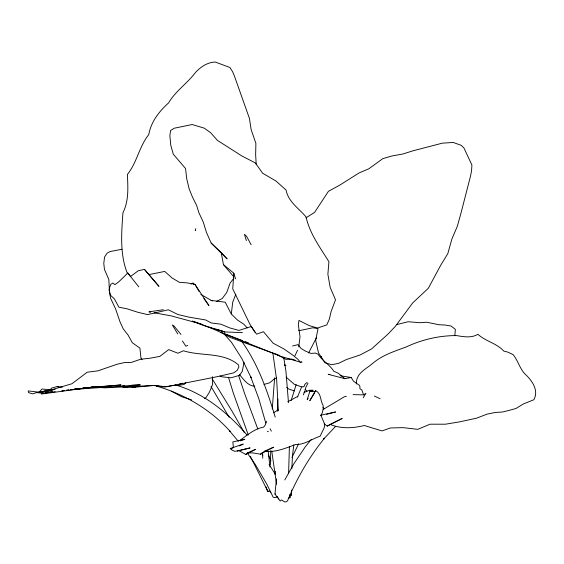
<?xml version="1.0" encoding="UTF-8"?>
<svg xmlns="http://www.w3.org/2000/svg" width="564" height="564" viewBox="0 0 564 564"><rect width="100%" height="100%" fill="white"/><g stroke="black" fill="none" stroke-linecap="round" stroke-linejoin="round"><path stroke-width="0.85" d="M270.508 464.567L270.72 450.615M289.402 446.469L288.592 473.577M277.34 411.283L277.777 399.009M291.814 468.754L292.533 455.106L293.823 444.918M272.264 408.956L274.626 377.802M298.793 346.98L300.013 336.652L298.349 324.695L298.955 320.422L309.432 325.696L317.581 328.015L326.782 324.92L329.327 319.196L331.146 311.427L335.517 299.822L330.144 287.28L327.881 274.245L328.918 261.717C320.07 247.413 309.805 233.785 306.062 216.957C298.793 208.285 288.324 201.919 286.068 190.04L276.022 181.044L262.662 173.247L255.309 162.911L241.801 155.925L217.478 140.408L210.612 132.674L204.14 128.106L192.183 124.538L174.205 128.232L170.568 130.545L169.877 135.804L170.765 145.209L173.275 154.191L185.556 168.509L186.747 178.915L189.13 188.764L192.359 196.815L196.632 205.423L198.951 212.854L203.244 222.033L206.48 232.467L211.162 243.084L221.222 252.58L223.45 264.636L233.827 273.223L232.749 288.895L249.986 324.385L254.921 332.274M335.587 426.363L323.602 439.137L324.455 438.214C309.164 457.08 296.875 478.272 287.612 500.698L286.491 501.706L284.757 501.967L281.535 499.958L280.167 501.029L274.971 494.085L276.466 478.836M315.389 391.811L315.572 390.507C321.593 393.898 319.971 400.327 323.066 405.22L323.221 408.491L322.34 412.622L320.951 415.471L324.723 424.297L324.229 427.759L320.091 436.233C311.758 438.926 304.56 444.862 295.402 444.559C285.61 448.168 275.479 452.673 264.622 451.193L260.371 454.203L252.975 452.913L247.589 452.864L245.763 454.457L238.699 450.516L234.955 451.376L232.262 450.206L230.246 448.521L243.239 444.079L239.383 445.905M231.318 313.852L232.735 302.085L235.858 294.133M244.029 362.201L242.273 371.373L239.552 375.321L231.05 377.795L222.35 376.865L219.981 376.012M195.673 228.674L195.264 230.507L195.68 230.606M356.314 384.014C356.039 372.67 366.41 369.117 373.453 362.751C382.949 354.89 394.828 351.168 406.214 346.966C421.9 339.57 439.046 335.58 456.403 335.573C463.537 336.722 471.377 338.294 477.912 334.304C485.653 341.382 496.729 343.272 503.786 351.097L507.656 352.056L513.141 354.629C518.457 361.094 519.902 369.906 526.564 375.49C532.761 381.765 538.796 390.887 533.847 399.742L523.195 404.043L515.961 408.498L509.264 410.331L502.7 411.995L495.418 412.432L487 414.166L476.425 418.227L459.244 421.935L445.433 424.206L430.001 424.199L417.818 429.331L403.013 427.646L390.429 427.956L382.039 430.917L364.302 425.51C352.986 428.323 341.107 428.95 330.13 424.438L327.275 426.088L324.145 423.874M454.76 335.799L455.395 329.411L451.073 326.048L445.024 325.026L439.025 324.73L426.56 322.206L420.349 322.721L408.103 321.748L396.309 324.681M274.83 473.873L275.458 471.37M312.082 391.698L312.971 390.239L309.904 391.106L307.211 399.707L308.099 398.247M291.144 400.546L296.121 384.761M297.468 397.084L301.825 386.46L302.988 387.017L304.468 385.973L304.786 384.394L307.077 382.427M303.361 394.878L304.856 390.965M232.749 448.401L233.362 446.815L232.826 441.943L244.846 439.271L240.32 440.844M266.666 421.357L265.284 424.861L263.698 427.117C254.632 428.612 247.307 435.168 239.968 440.336M291.962 457.503L298.624 443.797M294.951 355.785L297.566 350.223M307.979 383.16L305.843 387.348L305.406 389.393M308.564 353.001L316.601 337.448M274.971 494.085L275.176 493.719M284.792 479.922L293.745 463.968L305.385 446.667L311.293 439.405M315.572 390.507L309.791 400.68L314.451 393.284M363.23 397.761L365.958 393.284L363.576 394.856L353.064 394.631M305.378 389.456L305.011 390.041M233.792 278.32L230.126 283.05L226.728 292.483L222.286 298.49L216.647 301.345M39.05 392.361L41.976 389.005L52.931 390.02M278.073 497.85L278.82 499.02M185.824 382.625L184.104 384.465L177.138 385.579M49.554 390.253L51.754 388.039L57.239 386.559L62.301 387.207M144.398 269.338L158.879 286.251L144.398 269.338L138.138 270.819L130.559 276.515L127.802 273.054L118.701 281.901L114.95 284.651L112.906 283.043L110.875 284.249L109.444 288.035L109.092 290.291L110.755 295.501L114.344 298.8L118.877 307.183L127.203 308.846L137.898 312.294L147.62 314.606L168.354 309.791L177.928 314.522L188.975 317.144L205.754 319.985L211.225 322.953L220.891 324.187L229.64 327.874L238.96 330.405L251.283 326.5L256.557 334.156L263.466 331.717L273.138 343.208L284.009 348.982L293.541 355.665L297.834 359.247L300.372 362.194L301.923 362.335L301.641 361.446M273.477 412.763L278.073 409.929M305.963 217.845L314.599 212.374L328.438 191.309L340.036 184.971L359.085 172.936L368.793 168.812L382.808 158.646L391.832 156.009L402.95 153.979L413.052 150.785L442.324 143.164L453.146 142.445L461.19 145.308L463.904 147.909L471.913 165.033L471.553 170.941L470.397 176.602L460.894 213.467L457.326 226.263L451.905 238.981L447.788 253.666L440.66 265.341L428.302 288.303L412.672 302.938L395.244 326.478L387.969 334.128L371.584 348.926L360.142 354.946L346.317 359.578L338.527 363.364L331.688 364.711L324.885 362.722L318.519 352.895L315.65 340.437L318.047 328.586L312.787 327.79L300.196 330.476L298.462 330.222M250.346 456.318L267.963 491.604L269.141 490.863L270.882 492.21M277.135 496.503L275.733 497.356L274.026 497.554L273.082 497.06L266.758 484.074L255.337 464.546L247.328 453.096M191.118 284.094L193.099 282.895L193.769 284.453M204.485 398.635L205.797 397.86L209.293 392.452L212.487 384.704L212.416 376.689M323.25 409.401L344.646 396.598L346.374 396.266M289.452 496.271L291.553 495.065L291.44 489.989M287.739 401.801L297.841 396.344M304.045 392.452L309.671 390.196L312.971 390.239M260.371 454.203L268.147 450.072M269.705 449.24L273.596 447.174L264.622 451.193M245.763 454.457L255.633 449.304L247.589 452.864M327.275 426.088L342.193 418.446L330.13 424.438M43.893 392.784L28.2 390.915L28.475 392.544L32.515 393.869L36.625 392.593L44.062 393.404L51.627 389.759L71.952 383.746L87.209 372.212L97.939 370.844L117.115 364.231L124.891 362.476L131.426 362.412L140.499 359.275L150.207 358.203L159.873 356.377L168.685 349.602L177.956 353.24L183.413 350.766C201.411 356.504 223.217 351.823 238.494 364.894L238.868 366.96L237.275 370.287L233.679 372.86L217.951 376.526L165.985 386.855L154.226 385.445L104.841 387.835L99.786 387.538M187.692 345.443L185.859 346.204L182.426 340.973M276.917 496.687L276.557 496.849L277.453 497.413M179.063 384.225L182.306 383.231M263.959 384.444L269.67 382.808L274.569 378.691L276.698 378.091M326.57 414.321L335.651 411.953L320.458 415.266M237.303 451.165L239.009 450.735M240.715 450.298L250.099 447.915L238.699 450.516M292.526 345.979L298.046 344.639L301.028 348.453L305.131 350.928L310.778 353.409L315.339 353.092L318.054 354.206C322.312 360.854 329.545 364.513 333.839 371.239L338.358 373.312L344.893 378.684L351.224 377.513L353.431 381.144L359.275 385.205L359.938 386.601L359.888 388.631L361.905 390.076L363.576 394.856M121.979 249.26L109.966 251.579L107.104 253.187L104.58 256.987L103.783 263.395L104.467 269.451L108.824 279.448L109.536 293.012L110.685 298.455L115.578 308.875L120.005 321.818L123.171 328.763L128.183 335.242L132.293 342.7L139.935 348.171L140.958 358.168L141.994 359.564M43.386 391.606L55.159 389.301M148.882 274.619L164.737 271.432L172.224 278.087L179.571 282.374L186.585 282.804L194.862 284.221L208.934 305.561L203.858 298.582M39.896 392.177L52.522 389.477L37.894 392.332M44.062 393.404L52.473 391.677L45.98 392.727M288.613 498.026L290.312 497.688L289.882 494.275M247.025 435.027C227.955 412.89 204.224 393.334 175.756 385.043L165.365 386.77L156.038 385.945C184.407 394.173 210.506 409.302 230.239 431.502L229.372 430.649L238.339 441.316M163.334 309.728L148.917 311.864L150.63 312.174M41.334 394.039L98.171 386.418L96.416 386.53M53.467 391.917L55.187 391.705M62.068 390.859L64.641 390.542M66.362 390.33L68.942 390.013M70.662 389.802L73.242 389.484M74.963 389.273L98.171 386.418L79.221 388.716M61.991 390.81L63.711 390.598M66.298 390.281L68.886 389.971M70.606 389.759L73.186 389.449M74.913 389.238L77.494 388.927M154.226 385.445L135.205 387.193L123.657 387.341L122.099 386.749M74.638 389.019L76.394 388.864M79.023 388.638L121.091 384.93L101.894 386.467M83.571 387.94L86.186 387.729M88.802 387.524L93.166 387.172M94.914 387.031L100.152 386.608M92.024 386.826L94.66 386.65M290.354 359.085L285.955 359.374L275.852 354.016M123.657 387.341L126.992 387.193M122.825 385.572L124.566 385.501M131.546 385.212L140.274 384.852L74.92 389.329M74.836 389.273L78.318 389.273L74.949 388.843M242.449 332.612L224.796 331.956L208.666 327.247L196.075 322.636L171.181 315.875L154.05 312.787M161.346 386.735L164.519 386.918M161.255 386.305L164.582 386.566M254.794 386.206C247.836 385.987 243.535 379.283 239.418 374.468M329.905 374.51L328.199 374.313L344.893 378.684M340.148 375.716L351.224 377.513M129.241 386.488L135.205 387.193L129.163 386.114M309.904 391.106L314.599 391.712M160.021 386.551L156.038 385.945M211.599 327.599L209.032 327.176L192.303 321.099L201.468 324.159M191.633 399.876L181.784 396.809L171.209 391.056M210.964 300.541L212.621 300.929M271.383 431.171L270.05 428.795M300.372 362.194L281.267 356.504L220.728 332.337L209.032 327.176L224.796 331.956L216.463 329.172M230.246 448.521L231.712 448.972M291.278 358.979L295.423 360.269M294.366 390.922L288.627 388.991L286.716 387.369M301.014 386.721L294.232 384.26L286.117 377.097M279.208 355.447L230.013 337.42L220.728 332.337L242.739 340.691M245.185 341.622L248.442 342.856M57.239 386.559L58.734 387.144M267.399 431.305L268.401 431.707M380.101 398.741L374.313 396.013M200.812 294.394L211.38 300.45L225.212 302.198L231.205 313.866L237.282 319.887L243.81 324.208L247.208 327.881M284.496 364.809L285.962 365.733L284.693 364.929M266.941 489.171L266.455 488.798L267.963 491.604M305.124 389.491L306.872 390.908M175.756 385.043L176.363 385.607M211.162 243.084L227.137 258.904L221.222 252.58M223.76 333.557L231.543 342.411L241.829 358.528L251.156 377.802L250.578 376.505L258.756 398.508L265.75 422.915M322.996 407.412L324.004 408.59M223.45 264.636L233.905 276.924M181.002 334.487L173.994 325.971L172.323 324.942L177.752 333.944M127.802 273.054L138.786 286.886M261.393 453.167L262.916 455.204M241.258 340.719C257.804 363.435 267.188 390.394 275.204 417.071M212.226 378.874L231.903 410.952L244.36 432.637M269.077 464.369L275.408 474.451M211.028 386.509L229.153 417.275M194.862 284.221L199.113 291.489M251.121 244.776L246.616 236.351L244.431 234.342L246.369 240.588M266.011 486.936L266.546 488.22M268.309 454.514L270.939 460.901M248.301 435.055L233.376 393.228L228.448 377.231M257.79 428.957L244.677 393.735L238.565 375.398M291.398 494.649L291.553 495.065M127.379 273.427C119.688 254.181 121.521 232.981 122.931 212.769C128.966 200.749 127.965 187.459 127.386 174.466C137.017 162.51 139.153 146.555 148.769 134.606C151.032 121.711 159.104 111.46 168.601 102.895C175.524 91.001 187.375 83.352 195.532 72.411C200.784 66.806 207.383 62.301 215.286 62.033L229.922 67.525L232.565 71.621L234.286 75.675L249.415 118.362L251.156 129.614L255.887 143.376L255.647 154.832L256.204 164.272M233.827 273.223L235.555 278.863M283.741 357.604L285.941 371.324L288.486 402.71M271.742 451.038L276.564 484.279M272.842 352.944L276.67 379.981L278.362 410.796M269.987 467.02L268.161 450.939M321.593 356.483L321.67 358.161M262.493 452.455L262.768 458.236"/></g></svg>
